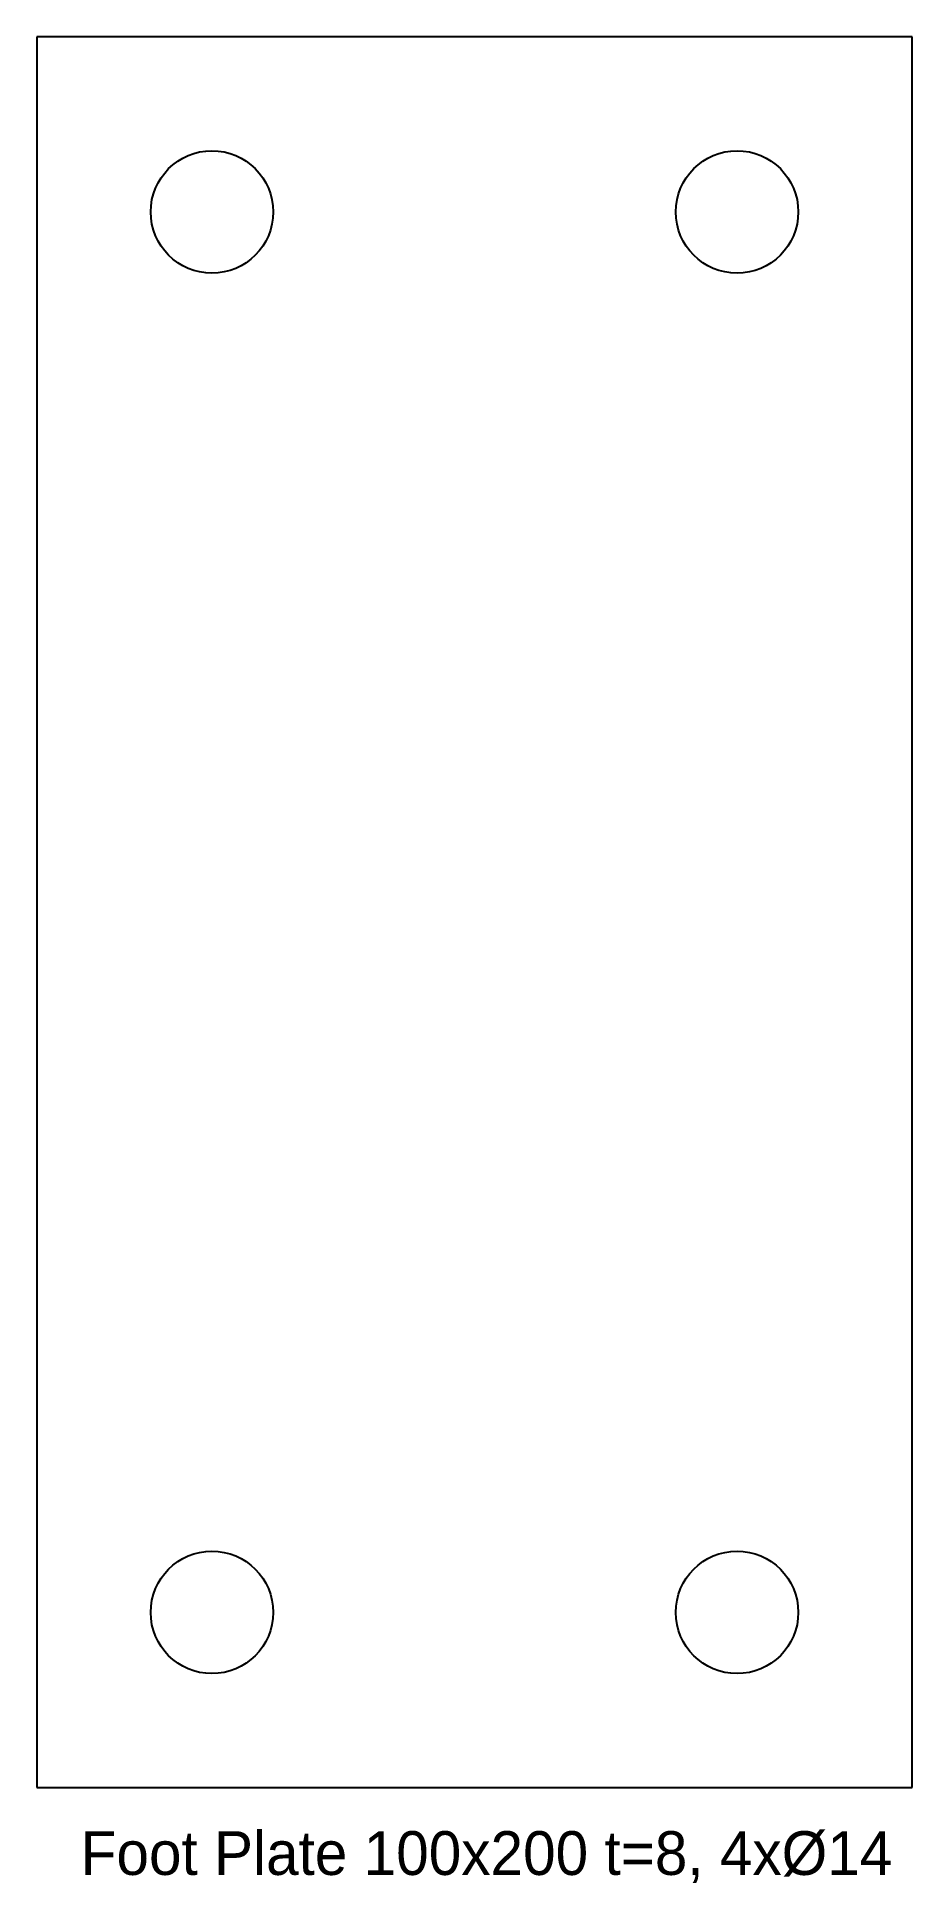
# Model space of a CAD drawing. Extents: x 0 to 100, y -11 to 200.
import ezdxf

# ---------------------------------------------------------------- set-up
doc = ezdxf.new("R2010")
doc.units = 0
for name, color, linetype in [('HOLES', 1, 'CONTINUOUS'), ('NOTES', 2, 'CONTINUOUS'), ('OUTLINE', 7, 'CONTINUOUS')]:
    doc.layers.add(name, color=color, linetype=linetype)

msp = doc.modelspace()

# ---------------------------------------------------------------- linework, layer by layer
at = {"layer": 'HOLES'}
for centre in [(20, 180), (80, 180), (20, 20), (80, 20)]:
    msp.add_circle(centre, 7, dxfattribs=at)
at = {"layer": 'OUTLINE'}
for p, q in [((100, 200), (0, 200)), ((0, 200), (0, 0)), ((100, 0), (100, 200)), ((0, 0), (100, 0))]:
    msp.add_line(p, q, dxfattribs=at)

# ---------------------------------------------------------------- texts
at = {"layer": 'NOTES'}
msp.add_text('Foot Plate 100x200 t=8, 4xØ14', height=5, dxfattribs=at).set_placement((5, -10))

doc.saveas('drawing.dxf')
